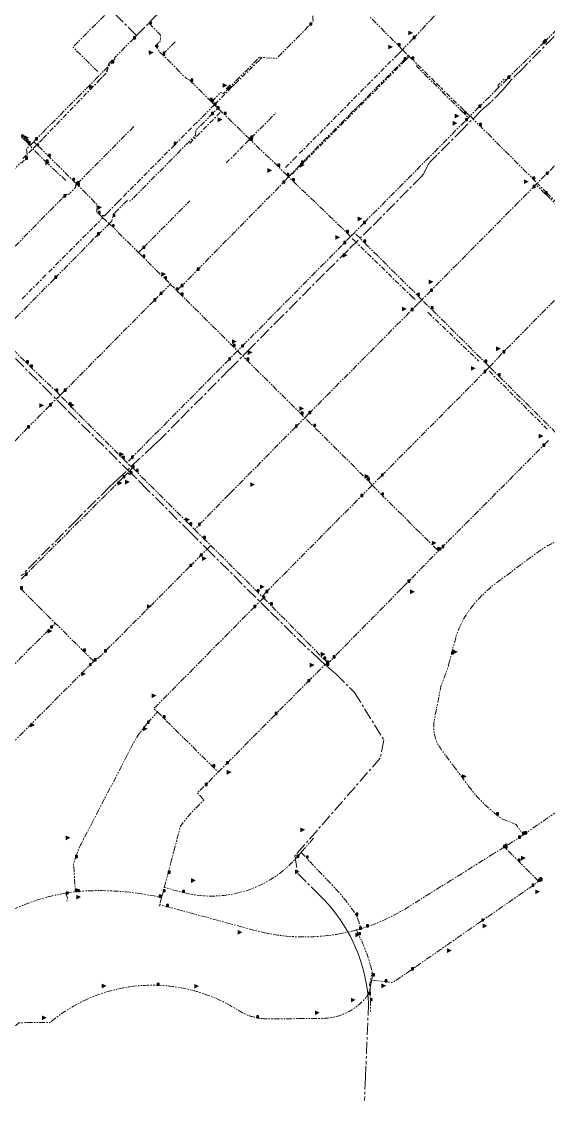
# Model space of a CAD drawing. Header units: millimetres. Extents: x 489358 to 493084, y 5457635 to 5460242.
# Drawn here: x 491272 to 491824, y 5457750 to 5458880 of the extents above; entities that cross this region are included whole.
import ezdxf

# ---------------------------------------------------------------- set-up
doc = ezdxf.new("R2010")
doc.units = ezdxf.units.MM
doc.header["$LTSCALE"] = 10
for name, pattern in [('CENTER', [2, 1.25, -0.25, 0.25, -0.25]), ('DASHDOT', [1, 0.5, -0.25, 0, -0.25]), ('PIPE', [1.305, 0.6, -0.15, 0.15, -0.15, 0.15, -0.105])]:
    doc.linetypes.add(name, pattern=pattern)
for name, color, linetype in [('Abandoned Mains', 10, 'Continuous'), ('Control Valves', 10, 'Continuous'), ('DFPS Mains', 10, 'Continuous'), ('Distribution Mains', 10, 'Continuous'), ('Hydrants', 10, 'Continuous'), ('Transmission Mains', 10, 'Continuous')]:
    doc.layers.add(name, color=color, linetype=linetype)

# ---------------------------------------------------------------- blocks, each defined once
blk = doc.blocks.new('SUPPLYPOINT')
at = {"linetype": 'Continuous'}
h = blk.add_hatch(color=256, dxfattribs=at)
h.paths.add_polyline_path([(0, 3.90525), (0, 0), (3.90525, 0), (3.90525, 3.90525)])
h.paths.add_polyline_path([(3.254375, 1.952625, -1), (0.650875, 1.952625, -1)], flags=16)
blk.add_lwpolyline([(0, 0), (3.90525, 0), (3.90525, 3.90525), (0, 3.90525)], close=True)
blk.add_circle((1.952625, 1.952625), 1.30175)
blk = doc.blocks.new('DAR')
blk.add_solid([(-2.25, 0.34), (-2.24, -0.41), (0, 0)])

msp = doc.modelspace()

# ---------------------------------------------------------------- linework, layer by layer
at = {"layer": 'Abandoned Mains', "color": 40, "linetype": 'DASHDOT', "lineweight": -3, "true_color": 0xffaa00}
for points in [[(491666.034, 5458846.078, 0), (491560.182, 5458739.524, 0)], [(491677.362, 5458843.247, 0), (491673.584, 5458839.428, 0), (491580.19, 5458745.775, 0)], [(491670.281, 5458850.317, 0), (491666.484, 5458846.478, 0), (491666.034, 5458846.078, 0)], [(491362.114, 5458832.31, 0), (491360.377, 5458826.567, 0), (491357.177, 5458823.317, 0)], [(491362.695, 5458834.232, 0), (491363.477, 5458836.817, 0), (491368.549, 5458841.943, 0)], [(491520.946, 5458840.09, 0), (491499.247, 5458818.789, 0)], [(491523.18, 5458842.273, 0), (491521.613, 5458840.741, 0)], [(491686.95, 5458835.202, 0), (491706.466, 5458815.97, 0)], [(491290.311, 5458754.2, 0), (491294.338, 5458758.258, 0), (491351.897, 5458817.837, 0), (491352.724, 5458818.696, 0), (491356.727, 5458822.857, 0), (491357.177, 5458823.317, 0)], [(491474.157, 5458793.794, 0), (491488.579, 5458808.321, 0), (491491.199, 5458810.891, 0), (491495.371, 5458814.986, 0)], [(491499.247, 5458818.789, 0), (491495.371, 5458814.986, 0)], [(491706.466, 5458815.97, 0), (491711.236, 5458811.27, 0)], [(491740.929, 5458781.988, 0), (491736.007, 5458786.841, 0), (491734.927, 5458787.911, 0), (491711.236, 5458811.27, 0)], [(491779.961, 5458819.534, 0), (491771.676, 5458811.28, 0)], [(491479.828, 5458785.158, 0), (491445.489, 5458750.415, 0)], [(491356.28, 5458677.467, 0), (491358.83, 5458677.467, 0), (491361.63, 5458680.267, 0), (491369.789, 5458688.498, 0), (491372.789, 5458691.528, 0), (491378.553, 5458697.341, 0), (491431.978, 5458751.209, 0), (491450.079, 5458769.483, 0)], [(491289.598, 5458753.465, 0), (491288.549, 5458752.426, 0)], [(491288.549, 5458752.426, 0), (491289.481, 5458751.536, 0), (491289.255, 5458750.314, 0)], [(491282.726, 5458746.555, 0), (491278.151, 5458741.937, 0)], [(491286.951, 5458750.815, 0), (491284.134, 5458747.976, 0)], [(491504.051, 5458750.298, 0), (491482.93, 5458729.021, 0)], [(491578.709, 5458744.29, 0), (491567.336, 5458732.89, 0)], [(491276.659, 5458740.431, 0), (491272.929, 5458736.666, 0)], [(491560.182, 5458739.524, 0), (491559.132, 5458738.424, 0), (491545.814, 5458724.916, 0)], [(491565.982, 5458731.524, 0), (491552.717, 5458718.023, 0)], [(491882.12, 5458642.049, 0), (491878.341, 5458645.686, 0), (491876.411, 5458647.596, 0), (491822.09, 5458701.383, 0), (491813.044, 5458710.428, 0)], [(491300.105, 5458617.978, 0), (491347.28, 5458665.417, 0), (491354.854, 5458673.031, 0)], [(491618.095, 5458653.326, 0), (491621.594, 5458649.933, 0)], [(491683.537, 5458589.878, 0), (491681.587, 5458591.768, 0), (491623.03, 5458648.541, 0)], [(491272.295, 5458590.021, 0), (491299.051, 5458616.891, 0)], [(491683.537, 5458589.878, 0), (491684.027, 5458589.398, 0)], [(491697.617, 5458575.849, 0), (491698.187, 5458575.279, 0)], [(491698.187, 5458575.279, 0), (491751.196, 5458524.794, 0)], [(491762.096, 5458514.078, 0), (491823.31, 5458452.992, 0)]]:
    msp.add_polyline3d(points, dxfattribs=at)
at = {"layer": 'DFPS Mains', "color": 5, "linetype": 'CENTER', "lineweight": 5}
msp.add_polyline3d([(491830.147, 5458864.836, 0), (491796.665, 5458831.029, 0), (491784.224, 5458818.548, 0), (491776.646, 5458809.171, 0), (491763.616, 5458796.027, 0), (491753.751, 5458787.531, 0), (491734.577, 5458768.237, 0), (491707.116, 5458740.566, 0), (491699.723, 5458733.117, 0), (491698.808, 5458731.912, 0), (491697.894, 5458730.707, 0), (491697.193, 5458729.29, 0), (491693.852, 5458722.044, 0), (491693.009, 5458720.768, 0), (491692.093, 5458719.565, 0), (491691.175, 5458718.363, 0), (491638.655, 5458665.44, 0), (491614.26, 5458641.255, 0), (491589.057, 5458616.273, 0), (491545.007, 5458571.889, 0), (491512.757, 5458539.398, 0), (491489.723, 5458516.152, 0), (491437.21, 5458463.197, 0), (491416.589, 5458442.399, 0), (491410.371, 5458436.577, 0), (491372.906, 5458401.497, 0), (491363.779, 5458392.951, 0), (491329.645, 5458358.525, 0), (491287.688, 5458316.22, 0), (491271.216, 5458299.614, 0)], dxfattribs=at)
at = {"layer": 'Distribution Mains', "color": 140, "linetype": 'PIPE', "lineweight": 5, "true_color": 0x00aaff, "flags": 128}
for points in [[(491682.355, 5458862.667), (491685.175, 5458865.699), (491700.085, 5458881.729), (491705.035, 5458886.72), (491734.235, 5458916.172), (491740.459, 5458922.447), (491740.952, 5458922.944), (491743.846, 5458925.862), (491749.026, 5458931.082), (491759.756, 5458941.903), (491779.722, 5458962.026), (491780.537, 5458962.848)], [(491338.776, 5458914.566), (491362.575, 5458890.967), (491325.609, 5458853.778), (491351.527, 5458828.017)], [(491586.241, 5458908.419), (491577.895, 5458900.046), (491576.13, 5458898.275), (491576.58, 5458892.365), (491577.178, 5458884.567), (491577.48, 5458880.625), (491575.655, 5458878.775), (491573.83, 5458876.925), (491552.22, 5458855.124), (491539.13, 5458841.924), (491521.079, 5458843.158)], [(491851.54, 5458890.787), (491821.304, 5458860.687)], [(491405.03, 5458878.813), (491405.825, 5458878.018), (491417.075, 5458866.918), (491417.376, 5458860.218), (491411.776, 5458854.618), (491412.626, 5458853.718), (491414.191, 5458852.233), (491414.826, 5458851.618), (491415.476, 5458849.668), (491419.406, 5458845.788)], [(491670.984, 5458851.028), (491666.647, 5458855.325), (491664.524, 5458857.445), (491657.97, 5458864.043), (491637.433, 5458884.717)], [(491389.516, 5458863.13), (491388.953, 5458862.561), (491386.406, 5458859.988), (491369.211, 5458842.612)], [(491419.406, 5458845.788), (491419.996, 5458846.389), (491433.076, 5458859.619)], [(491682.355, 5458862.667), (491670.984, 5458851.028)], [(491819.82, 5458859.21), (491818.616, 5458858.011), (491813.949, 5458853.364), (491784.778, 5458824.333), (491781.59, 5458821.157), (491780.315, 5458819.887)], [(491821.304, 5458860.687), (491820.175, 5458859.563), (491819.82, 5458859.21)], [(491284.661, 5458754.624), (491285.611, 5458755.866), (491286.28, 5458756.54), (491326.073, 5458796.65), (491344.531, 5458815.255), (491350.019, 5458820.787), (491366.272, 5458837.17), (491366.976, 5458837.879), (491367.888, 5458839.792), (491369.296, 5458841.212), (491369.211, 5458842.612)], [(491419.406, 5458845.788), (491420.026, 5458845.169)], [(491447.627, 5458819.419), (491444.427, 5458820.919), (491420.026, 5458845.169)], [(491487.19, 5458809.024), (491489.726, 5458811.579), (491519.81, 5458841.881), (491521.079, 5458843.158)], [(491551.602, 5458717.69), (491565.274, 5458732.261), (491565.98, 5458732.828), (491578.729, 5458745.817), (491672.623, 5458840.361), (491677.192, 5458844.822)], [(491670.984, 5458851.028), (491677.192, 5458844.822)], [(491677.192, 5458844.822), (491678.06, 5458843.953), (491680.885, 5458841.178), (491686.236, 5458835.905), (491685.969, 5458833.508), (491733.428, 5458786.419), (491734.442, 5458785.413), (491735.79, 5458784.075), (491740.136, 5458779.763)], [(491771.322, 5458810.927), (491771.303, 5458813.759), (491777.991, 5458820.5), (491780.315, 5458819.887)], [(491921.793, 5458821.488), (491902.303, 5458801.832), (491891.321, 5458790.757), (491886.628, 5458786.02), (491882.741, 5458782.097), (491853.38, 5458752.485), (491821.64, 5458720.484), (491812.767, 5458711.564)], [(491470.761, 5458796.453), (491469.478, 5458797.72), (491460.189, 5458806.944), (491450.667, 5458816.4), (491449.187, 5458817.869), (491447.627, 5458819.419)], [(491470.761, 5458796.453), (491480.413, 5458806.172), (491483.385, 5458805.192), (491487.19, 5458809.024)], [(491490.494, 5458814.34), (491489.367, 5458813.204), (491486.197, 5458810.011), (491487.19, 5458809.024)], [(491771.322, 5458810.927), (491770.614, 5458810.221), (491765.818, 5458805.442), (491751.137, 5458790.832)], [(491363.583, 5458668.738), (491366.246, 5458671.422), (491367.569, 5458676.59), (491368.408, 5458678.997), (491372.141, 5458682.76), (491376.366, 5458687.02), (491379.465, 5458690.143), (491381.226, 5458691.918), (491381.93, 5458692.628), (491385.819, 5458692.573), (491442.481, 5458749.692), (491454.101, 5458761.406), (491454.294, 5458766.428), (491470.914, 5458783.182), (491476.781, 5458789.096), (491477.485, 5458789.806)], [(491451.748, 5458771.14), (491473.527, 5458792.993), (491473.892, 5458793.358)], [(491473.892, 5458793.358), (491470.761, 5458796.453)], [(491477.485, 5458789.806), (491473.892, 5458793.358)], [(491480.999, 5458786.331), (491477.485, 5458789.806)], [(491480.999, 5458786.331), (491480.545, 5458785.882)], [(491510.83, 5458757.122), (491485.951, 5458781.443), (491484.029, 5458783.321), (491480.999, 5458786.331)], [(491751.137, 5458790.832), (491741.911, 5458781.556)], [(491512.13, 5458758.422), (491530.321, 5458776.823), (491538.281, 5458784.873)], [(491630.885, 5458669.726), (491632.125, 5458670.976), (491659.626, 5458698.677), (491670.985, 5458710.119), (491671.635, 5458710.769), (491737.137, 5458776.731), (491739.714, 5458779.337)], [(491740.136, 5458779.763), (491739.714, 5458779.337)], [(491740.136, 5458779.763), (491741.911, 5458781.556)], [(491741.911, 5458781.556), (491751.837, 5458771.631), (491752.313, 5458771.154), (491806.9, 5458716.572), (491807.813, 5458715.659), (491812.339, 5458711.133)], [(491389.234, 5458770.383), (491383.252, 5458764.349), (491330.126, 5458710.747), (491329.469, 5458710.107)], [(491271.6, 5458759.773), (491274.529, 5458756.916), (491275.839, 5458755.606), (491276.479, 5458754.966), (491278.257, 5458752.996)], [(491280.538, 5458750.469), (491280.002, 5458751.063), (491278.727, 5458752.476), (491278.257, 5458752.996)], [(491280.538, 5458750.469), (491284.661, 5458754.624)], [(491284.661, 5458754.624), (491285.371, 5458753.92), (491289.209, 5458750.056)], [(491510.38, 5458756.722), (491509.828, 5458756.117), (491504.755, 5458751.007)], [(491510.38, 5458756.722), (491510.83, 5458757.122)], [(491510.83, 5458757.122), (491511.26, 5458757.582), (491511.68, 5458758.022), (491512.13, 5458758.422)], [(491549.982, 5458719.174), (491545.112, 5458724.204), (491540.432, 5458729.023), (491539.562, 5458729.843), (491511.68, 5458756.272), (491510.83, 5458757.122)], [(491168.805, 5458630.109), (491173.097, 5458634.432), (491183.171, 5458644.581), (491184.792, 5458646.213), (491196.983, 5458658.488), (491206.634, 5458668.211), (491216.638, 5458678.29), (491219.174, 5458680.845), (491251.662, 5458713.577), (491252.579, 5458714.498), (491254.831, 5458716.771), (491270.396, 5458732.46), (491271.951, 5458732.608), (491273.856, 5458734.521), (491275.76, 5458736.436), (491277.593, 5458738.279), (491276.997, 5458747.323), (491280.538, 5458750.469)], [(491318.159, 5458713.887), (491297.479, 5458733.266), (491283.429, 5458747.266), (491280.538, 5458750.469)], [(491289.209, 5458750.056), (491290.738, 5458748.539), (491300.029, 5458739.316), (491304.149, 5458735.236), (491321.515, 5458718.004), (491322.225, 5458717.3), (491325.346, 5458714.201), (491329.469, 5458710.107)], [(491549.982, 5458719.174), (491551.602, 5458717.69)], [(491329.469, 5458710.107), (491329.012, 5458709.649), (491328.179, 5458708.817), (491328.399, 5458706.867), (491327.119, 5458705.577), (491321.069, 5458699.567), (491318.699, 5458699.337), (491315.92, 5458696.777), (491313.76, 5458694.787)], [(491352.18, 5458679.367), (491351.08, 5458680.037), (491350.43, 5458680.677), (491350.83, 5458688.867), (491330.546, 5458709.04), (491329.469, 5458710.107)], [(491550.592, 5458716.67), (491545.682, 5458711.373), (491530.802, 5458696.243), (491494.167, 5458659.004), (491488.702, 5458653.442), (491456.077, 5458620.291), (491455.586, 5458619.792), (491439.081, 5458603.02)], [(491550.592, 5458716.67), (491551.602, 5458717.69)], [(491616.614, 5458655.258), (491612.284, 5458659.525), (491611.394, 5458660.375), (491594.934, 5458676.215), (491555.832, 5458713.824), (491552.016, 5458717.31), (491551.602, 5458717.69)], [(491810.868, 5458709.645), (491808.039, 5458706.783), (491790.466, 5458689.071), (491786.802, 5458685.375), (491767.728, 5458666.131), (491760.628, 5458658.981), (491737.636, 5458635.793), (491706.757, 5458604.649), (491700.337, 5458598.179), (491692.609, 5458590.38)], [(491810.868, 5458709.645), (491812.339, 5458711.133)], [(491820.734, 5458700.02), (491810.868, 5458709.645)], [(491812.767, 5458711.564), (491812.339, 5458711.133)], [(491881.308, 5458639.848), (491876.912, 5458644.203), (491874.213, 5458646.878), (491820.734, 5458700.02)], [(491209.833, 5458589.415), (491210.503, 5458590.085), (491222.042, 5458601.795), (491241.934, 5458621.969), (491248.132, 5458628.255), (491257.122, 5458637.366), (491274.892, 5458655.382), (491285.847, 5458666.489), (491292.341, 5458673.071), (491313.76, 5458694.787)], [(491399.48, 5458643.619), (491426.1, 5458670.49), (491428.44, 5458672.85), (491429.31, 5458673.73), (491447.985, 5458692.584)], [(491355.29, 5458676.467), (491352.18, 5458679.367)], [(491355.29, 5458676.467), (491355.642, 5458676.823)], [(491356.84, 5458675.017), (491355.29, 5458676.467)], [(491355.522, 5458673.703), (491356.84, 5458675.017)], [(491356.84, 5458675.017), (491361.753, 5458670.442), (491363.583, 5458668.738)], [(491351.276, 5458657.014), (491351.98, 5458657.724), (491352.791, 5458658.187), (491353.495, 5458658.898), (491354.306, 5458659.361), (491363.583, 5458668.738)], [(491363.583, 5458668.738), (491364.681, 5458667.715), (491366.88, 5458665.667), (491390.868, 5458641.876), (491391.53, 5458641.219), (491394.33, 5458638.419)], [(491630.885, 5458669.726), (491630.185, 5458669.026), (491620.598, 5458659.305)], [(491306.643, 5458611.564), (491334.102, 5458639.259), (491335.51, 5458640.679), (491350.237, 5458655.938)], [(491350.237, 5458655.938), (491351.276, 5458657.014)], [(491351.356, 5458654.821), (491350.237, 5458655.938)], [(491616.614, 5458655.258), (491609.535, 5458648.075), (491586.804, 5458625.095), (491545.502, 5458583.327), (491544.645, 5458582.46), (491544.002, 5458581.81), (491506.973, 5458544.364), (491502.234, 5458539.572), (491498.134, 5458535.472)], [(491620.598, 5458659.305), (491616.614, 5458655.258)], [(491691.358, 5458589.055), (491686.786, 5458593.593), (491630.512, 5458649.452), (491620.598, 5458659.305)], [(491394.33, 5458638.419), (491398.83, 5458642.969), (491399.48, 5458643.619)], [(491394.33, 5458638.419), (491399.08, 5458633.719), (491420.051, 5458612.879), (491421.781, 5458611.169), (491427.631, 5458605.37)], [(491762.233, 5458518.708), (491776.239, 5458533.581), (491777.329, 5458534.681), (491789.08, 5458546.581), (491844.34, 5458602.524), (491877.491, 5458636.076), (491877.991, 5458636.586)], [(491305.728, 5458610.64), (491278.312, 5458582.95), (491254.954, 5458559.78), (491251.476, 5458556.328), (491250.983, 5458555.831), (491250.498, 5458553.494), (491250.156, 5458552.846), (491248.448, 5458551.138)], [(491305.728, 5458610.64), (491306.643, 5458611.564)], [(491417.131, 5458594.769), (491427.631, 5458605.37)], [(491427.631, 5458605.37), (491428.201, 5458605.94)], [(491427.631, 5458605.37), (491433.731, 5458599.32), (491434.581, 5458598.47)], [(491410.659, 5458588.242), (491417.131, 5458594.769)], [(491434.581, 5458598.47), (491439.081, 5458603.02)], [(491434.581, 5458598.47), (491439.131, 5458593.97), (491485.615, 5458547.871), (491490.174, 5458543.349), (491492.734, 5458540.812), (491493.584, 5458539.972), (491498.134, 5458535.472)], [(491410.096, 5458587.674), (491398.231, 5458575.709), (491395.071, 5458572.519), (491320.56, 5458497.378), (491316.434, 5458493.218)], [(491410.096, 5458587.674), (491410.659, 5458588.242)], [(491572.936, 5458469.775), (491575.164, 5458472.018), (491631.476, 5458528.707), (491643.716, 5458541.037), (491663.039, 5458560.498), (491678.717, 5458576.288), (491680.237, 5458577.828), (491687.756, 5458585.397)], [(491691.358, 5458589.055), (491687.756, 5458585.397)], [(491692.609, 5458590.38), (491691.358, 5458589.055)], [(491762.233, 5458518.708), (491757.329, 5458523.593), (491755.6, 5458525.31), (491701.073, 5458579.446), (491691.358, 5458589.055)], [(491312.134, 5458488.868), (491307.584, 5458493.367), (491304.798, 5458496.031), (491281.184, 5458518.616), (491277.933, 5458521.866), (491276.833, 5458522.916), (491258.483, 5458541.156), (491253.125, 5458546.486), (491250.933, 5458548.666), (491248.448, 5458551.138)], [(491498.134, 5458535.472), (491488.873, 5458526.165), (491468.297, 5458505.403), (491443.633, 5458480.51), (491438.953, 5458475.79), (491438.513, 5458475.35), (491410.103, 5458446.685), (491386.835, 5458423.169), (491382.135, 5458418.419)], [(491498.134, 5458535.472), (491507.834, 5458525.772), (491521.735, 5458511.969), (491547.064, 5458486.82), (491563.436, 5458470.564), (491564.736, 5458469.274), (491568.636, 5458465.425)], [(491759.261, 5458515.602), (491756.489, 5458512.78), (491738.439, 5458494.62), (491729.217, 5458485.339), (491705.568, 5458461.539), (491702.129, 5458458.078), (491701.354, 5458457.297), (491683.689, 5458439.518)], [(491762.233, 5458518.708), (491759.261, 5458515.602)], [(491831.928, 5458449.59), (491827.822, 5458453.662), (491771.579, 5458509.445), (491762.233, 5458518.708)], [(491316.434, 5458493.218), (491312.134, 5458488.868)], [(491312.134, 5458488.868), (491301.564, 5458478.657)], [(491382.135, 5458418.419), (491377.585, 5458422.919), (491376.295, 5458424.219), (491373.695, 5458426.819), (491324.634, 5458475.908), (491321.584, 5458478.968), (491312.134, 5458488.868)], [(491300.914, 5458478.027), (491298.354, 5458475.387), (491284.034, 5458460.867)], [(491300.914, 5458478.027), (491301.564, 5458478.657)], [(491568.636, 5458465.425), (491572.936, 5458469.775)], [(491200.75, 5458376.275), (491201.689, 5458377.242), (491202.662, 5458378.23), (491261.109, 5458437.581), (491261.671, 5458438.152), (491277.709, 5458454.442), (491278.06, 5458454.799), (491284.034, 5458460.867)], [(491558.736, 5458455.474), (491568.636, 5458465.425)], [(491639.388, 5458394.926), (491634.469, 5458400.088), (491633.468, 5458401.096), (491632.205, 5458402.35), (491588.544, 5458445.688), (491580.276, 5458453.895), (491577.936, 5458456.225), (491568.636, 5458465.425)], [(491490.686, 5458386.592), (491508.016, 5458404.143), (491538.376, 5458434.874), (491542.775, 5458439.325), (491558.736, 5458455.474)], [(491648.838, 5458404.427), (491650.714, 5458406.316), (491681.939, 5458437.748), (491683.689, 5458439.518)], [(491709.44, 5458326.528), (491712.44, 5458329.528), (491717.197, 5458334.293), (491718.68, 5458335.778), (491722.12, 5458339.239), (491745.56, 5458362.749), (491771.369, 5458388.64), (491772.019, 5458389.29), (491788.32, 5458405.651), (491793.91, 5458411.251), (491794.54, 5458411.881), (491798.22, 5458415.581), (491799.72, 5458417.091), (491804.68, 5458422.081), (491818.19, 5458435.682), (491823.714, 5458441.295), (491824.39, 5458441.982)], [(491388.235, 5458412.819), (491387.735, 5458413.319), (491382.135, 5458418.419)], [(491378.085, 5458402.669), (491372.045, 5458396.648), (491323.129, 5458347.944), (491322.659, 5458347.476), (491322.266, 5458347.084), (491319.076, 5458343.908), (491278.039, 5458303.057), (491275.593, 5458300.622)], [(491383.085, 5458407.669), (491378.085, 5458402.669)], [(491388.235, 5458412.819), (491383.085, 5458407.669)], [(491383.085, 5458407.669), (491384.785, 5458405.919), (491385.515, 5458406.679), (491386.235, 5458407.419)], [(491388.235, 5458412.819), (491392.035, 5458409.019), (491401.565, 5458399.539), (491445.436, 5458355.96), (491448.236, 5458353.17), (491453.036, 5458348.421)], [(491648.838, 5458404.427), (491647.338, 5458402.917), (491639.388, 5458394.926)], [(491639.388, 5458394.926), (491629.278, 5458384.726), (491627.488, 5458382.926)], [(491707.689, 5458326.928), (491703.559, 5458330.988), (491700.538, 5458333.965), (491663.999, 5458369.977), (491650.786, 5458383.001), (491649.238, 5458384.527), (491639.388, 5458394.926)], [(491488.766, 5458384.642), (491460.076, 5458355.591), (491457.086, 5458352.571), (491453.036, 5458348.421)], [(491488.766, 5458384.642), (491489.606, 5458385.502), (491490.036, 5458385.942), (491490.686, 5458386.592)], [(491527.788, 5458282.323), (491530.168, 5458284.733), (491549.66, 5458304.408), (491569.857, 5458324.794), (491590.988, 5458346.115), (491598.928, 5458354.125), (491607.618, 5458362.885), (491608.268, 5458363.535), (491623.87, 5458379.276), (491627.488, 5458382.926)], [(491453.036, 5458348.421), (491462.537, 5458338.971), (491466.647, 5458334.911), (491470.037, 5458331.572)], [(491929.591, 5458343.684), (491928.593, 5458343.687), (491914.891, 5458343.734), (491890.041, 5458345.883), (491882.643, 5458346.553), (491877.891, 5458346.983), (491875.751, 5458346.883), (491873.621, 5458346.753), (491871.481, 5458346.583), (491869.351, 5458346.373), (491867.231, 5458346.123), (491865.111, 5458345.832), (491862.991, 5458345.512), (491860.881, 5458345.142), (491860.336, 5458345.038), (491858.781, 5458344.742), (491856.691, 5458344.302), (491854.601, 5458343.832), (491852.521, 5458343.312), (491850.461, 5458342.762), (491848.401, 5458342.172), (491846.351, 5458341.552), (491844.321, 5458340.892), (491842.301, 5458340.192), (491840.29, 5458339.452), (491838.29, 5458338.682), (491837.02, 5458338.132), (491835.76, 5458337.572), (491834.51, 5458337.002), (491833.26, 5458336.422), (491832.01, 5458335.832), (491830.77, 5458335.221), (491829.54, 5458334.611), (491828.31, 5458333.981), (491827.09, 5458333.351), (491825.87, 5458332.701), (491824.66, 5458332.041), (491823.45, 5458331.371), (491822.25, 5458330.691), (491821.06, 5458330.001), (491819.87, 5458329.291), (491818.69, 5458328.581), (491817.52, 5458327.861), (491816.35, 5458327.121), (491815.19, 5458326.381), (491765.19, 5458289.179), (491764.16, 5458288.289), (491763.14, 5458287.389), (491762.12, 5458286.489), (491761.11, 5458285.579), (491760.1, 5458284.659), (491759.1, 5458283.729), (491758.11, 5458282.799), (491757.12, 5458281.859), (491756.14, 5458280.919), (491755.17, 5458279.969), (491754.2, 5458279.009), (491753.24, 5458278.049), (491752.28, 5458277.079), (491751.34, 5458276.099), (491750.39, 5458275.119), (491749.46, 5458274.129), (491748.53, 5458273.139), (491747.61, 5458272.139), (491746.69, 5458271.129), (491745.29, 5458269.439), (491743.92, 5458267.719), (491742.59, 5458265.979), (491741.3, 5458264.199), (491740.04, 5458262.399), (491738.83, 5458260.569), (491737.65, 5458258.709), (491736.51, 5458256.829), (491735.42, 5458254.928), (491734.36, 5458252.998), (491733.35, 5458251.058), (491732.38, 5458249.088), (491731.45, 5458247.098), (491730.56, 5458245.088), (491729.72, 5458243.058), (491728.92, 5458241.008), (491728.17, 5458238.948), (491727.46, 5458236.868), (491726.79, 5458234.778), (491723.36, 5458221.708), (491722.35, 5458217.868), (491718.29, 5458202.378), (491711.24, 5458183.678), (491704.44, 5458149.177), (491704.16, 5458147.537), (491703.95, 5458145.897), (491703.81, 5458144.247), (491703.73, 5458142.587), (491703.73, 5458140.927), (491703.8, 5458139.267), (491703.93, 5458137.617), (491704.13, 5458135.967), (491704.4, 5458134.337), (491704.74, 5458132.707), (491705.15, 5458131.107), (491705.62, 5458129.517), (491706.16, 5458127.947), (491706.77, 5458126.397), (491707.44, 5458124.877), (491708.17, 5458123.387), (491708.96, 5458121.937), (491709.81, 5458120.507), (491710.72, 5458119.127), (491711.69, 5458117.777), (491734.84, 5458086.787), (491741.09, 5458078.427), (491742.63, 5458076.417), (491744.191, 5458074.427), (491745.791, 5458072.467), (491747.431, 5458070.537), (491749.091, 5458068.637), (491750.791, 5458066.757), (491752.511, 5458064.907), (491754.271, 5458063.087), (491756.061, 5458061.297), (491757.871, 5458059.527), (491759.721, 5458057.797), (491761.591, 5458056.097), (491763.491, 5458054.427), (491765.411, 5458052.787), (491767.371, 5458051.177), (491769.585, 5458049.426), (491771.351, 5458048.057), (491773.381, 5458046.557), (491775.441, 5458045.077)], [(491448.247, 5458309.75), (491459.037, 5458320.571), (491470.037, 5458331.572)], [(491470.037, 5458331.572), (491515.738, 5458286.163), (491518.738, 5458283.173), (491523.738, 5458278.223)], [(491671.605, 5458288.101), (491675.449, 5458292.007), (491676.589, 5458293.167), (491709.44, 5458326.528)], [(491707.689, 5458326.928), (491708.039, 5458326.528), (491709.05, 5458326.868), (491709.44, 5458326.528)], [(491275.593, 5458300.622), (491271.293, 5458296.292)], [(491447.617, 5458309.121), (491414.087, 5458275.509), (491409.517, 5458270.929), (491400.727, 5458262.119), (491358.729, 5458220.018), (491352.039, 5458213.318)], [(491447.617, 5458309.121), (491448.247, 5458309.75)], [(491270.707, 5458286.2), (491272.978, 5458283.948), (491294.719, 5458262.387), (491307.039, 5458250.168)], [(491523.738, 5458278.223), (491527.788, 5458282.323)], [(491523.738, 5458278.223), (491525.248, 5458276.713)], [(491669.361, 5458285.821), (491666.099, 5458282.507), (491640.309, 5458256.326), (491619.649, 5458235.355), (491598.49, 5458213.875), (491592.9, 5458208.265)], [(491671.605, 5458288.101), (491671.018, 5458287.416), (491670.525, 5458286.92), (491670.102, 5458286.495), (491669.361, 5458285.821)], [(491525.248, 5458276.713), (491524.643, 5458276.102), (491523.528, 5458274.983), (491523.088, 5458274.533), (491515.278, 5458266.633), (491498.848, 5458250.032), (491422.919, 5458173.36), (491415.829, 5458166.2), (491415.409, 5458165.78), (491413.899, 5458164.25), (491412.619, 5458162.95), (491411.539, 5458161.87), (491410.269, 5458160.58), (491412.359, 5458158.81), (491412.799, 5458158.39), (491414.089, 5458157.12)], [(491525.248, 5458276.713), (491532.589, 5458269.423), (491533.679, 5458268.323), (491551.629, 5458250.104), (491578.5, 5458222.824), (491586.93, 5458214.254), (491588.59, 5458212.574), (491592, 5458209.165)], [(491195.041, 5458137.866), (491200.391, 5458143.266), (491207.951, 5458150.846), (491213.235, 5458156.137), (491213.969, 5458156.872), (491224.29, 5458167.206), (491231.343, 5458174.273), (491231.761, 5458174.692), (491232.185, 5458175.116), (491239.8, 5458182.747), (491245.02, 5458187.977), (491269.21, 5458212.217), (491271.07, 5458214.077), (491301.439, 5458244.507), (491302.089, 5458245.167), (491307.039, 5458250.168)], [(491347.289, 5458210.218), (491336.639, 5458220.768), (491327.549, 5458229.788), (491307.039, 5458250.168)], [(491347.289, 5458210.218), (491342.739, 5458205.718), (491337.19, 5458200.118), (491336.64, 5458199.558), (491330.333, 5458193.211), (491307.61, 5458170.388), (491283.321, 5458145.977), (491265.441, 5458128.007), (491256.841, 5458119.357), (491255.971, 5458118.477), (491240.741, 5458103.167), (491235.392, 5458097.717)], [(491347.289, 5458210.218), (491347.889, 5458210.868), (491349.689, 5458212.668), (491352.039, 5458213.318)], [(491571.931, 5458188.935), (491590.89, 5458207.925)], [(491590.89, 5458207.925), (491591.29, 5458208.465), (491592, 5458209.165)], [(491590.89, 5458207.925), (491591.79, 5458206.375), (491591.14, 5458205.725)], [(491592, 5458209.165), (491592.9, 5458208.265)], [(491592.9, 5458208.265), (491593.34, 5458207.825)], [(491477.84, 5458094.071), (491484.78, 5458101.051), (491486.69, 5458102.972), (491488.714, 5458105.012), (491489.277, 5458105.58), (491489.84, 5458106.148), (491537.697, 5458154.411), (491571.367, 5458188.367)], [(491571.367, 5458188.367), (491571.931, 5458188.935)], [(492016.791, 5458178.735), (492013.2, 5458176.505), (492007.61, 5458172.985), (492002.05, 5458169.425), (491996.51, 5458165.825), (491990.99, 5458162.184), (491985.5, 5458158.504), (491980.04, 5458154.794), (491974.6, 5458151.044), (491969.18, 5458147.254), (491963.79, 5458143.434), (491958.43, 5458139.563), (491953.101, 5458135.673), (491950.091, 5458133.433), (491947.781, 5458131.733), (491890.84, 5458089.281), (491876.64, 5458083.031), (491799.431, 5458029.588), (491797.681, 5458028.378)], [(491403.59, 5458145.37), (491414.089, 5458157.12)], [(491414.089, 5458157.12), (491420.189, 5458151.12), (491422.589, 5458148.75), (491437.662, 5458133.835), (491472.19, 5458099.671), (491477.84, 5458094.071)], [(491403.59, 5458145.37), (491402.72, 5458144.37), (491401.86, 5458143.37), (491400.83, 5458142.11), (491400.19, 5458141.33), (491399.87, 5458140.93), (491398.55, 5458139.25), (491397.76, 5458138.2), (491396.97, 5458137.13), (491396.2, 5458136.06), (491395.44, 5458134.98), (491394.7, 5458133.89), (491393.96, 5458132.79), (491393.24, 5458131.68), (491392.948, 5458131.224), (491392.531, 5458130.57), (491391.841, 5458129.44), (491391.161, 5458128.31), (491390.491, 5458127.17), (491389.831, 5458126.02), (491389.191, 5458124.87), (491352.962, 5458055.119), (491334.608, 5458019.871)], [(491421.293, 5457973.219), (491425.293, 5457988.269), (491438.242, 5458037.47), (491447.242, 5458049.071), (491463.091, 5458065.021), (491455.991, 5458072.071), (491464.09, 5458080.221), (491477.84, 5458094.071)], [(491775.441, 5458045.077), (491790.191, 5458039.178), (491797.181, 5458029.108), (491797.681, 5458028.378)], [(491334.608, 5458019.871), (491334.013, 5458018.649), (491333.603, 5458017.819), (491333.193, 5458016.989), (491332.793, 5458016.159), (491332.403, 5458015.319), (491332.013, 5458014.479), (491331.643, 5458013.629), (491331.273, 5458012.779), (491330.913, 5458011.929), (491330.563, 5458011.069), (491330.223, 5458010.209), (491329.883, 5458009.349), (491329.563, 5458008.479), (491329.243, 5458007.609), (491328.933, 5458006.739), (491328.633, 5458005.859), (491328.243, 5458004.619), (491326.143, 5457997.819), (491328.043, 5457969.518), (491328.093, 5457968.668)], [(491565.292, 5458010.672), (491578.341, 5458025.573)], [(491797.681, 5458028.378), (491792.691, 5458024.928), (491778.66, 5458016.172), (491777.789, 5458015.629)], [(491564.692, 5458009.972), (491560.242, 5458004.922), (491557.142, 5458001.372), (491552.652, 5457996.852), (491547.912, 5457992.582), (491542.962, 5457988.572), (491537.802, 5457984.832), (491532.442, 5457981.382), (491526.912, 5457978.222), (491521.212, 5457975.362), (491515.372, 5457972.812), (491509.402, 5457970.581), (491503.312, 5457968.681), (491497.142, 5457967.101), (491490.892, 5457965.861), (491484.582, 5457964.961), (491479.054, 5457964.473), (491478.233, 5457964.401), (491471.863, 5457964.181), (491465.493, 5457964.311), (491459.133, 5457964.78), (491452.813, 5457965.59), (491450.996, 5457965.923), (491446.543, 5457966.74), (491440.343, 5457968.22), (491421.293, 5457973.219)], [(491565.292, 5458010.672), (491564.692, 5458009.972)], [(491564.692, 5458009.972), (491570.232, 5458004.153), (491573.79, 5458000.424), (491588.762, 5457984.733), (491599.542, 5457973.423), (491600.942, 5457971.934), (491602.322, 5457970.424), (491603.692, 5457968.904), (491605.042, 5457967.364), (491606.382, 5457965.814), (491607.692, 5457964.254), (491609.002, 5457962.674), (491610.292, 5457961.084), (491611.562, 5457959.484), (491612.812, 5457957.874), (491614.052, 5457956.244), (491615.272, 5457954.604), (491616.482, 5457952.944), (491617.662, 5457951.284), (491618.832, 5457949.604), (491619.992, 5457947.914), (491621.122, 5457946.214), (491622.362, 5457944.304), (491623.342, 5457942.774), (491627.743, 5457930.124)], [(491777.789, 5458015.629), (491776.918, 5458015.085), (491675.792, 5457951.975), (491672.432, 5457949.925), (491669.022, 5457947.935), (491665.582, 5457946.015), (491662.102, 5457944.165), (491658.592, 5457942.385), (491655.042, 5457940.665), (491651.462, 5457939.025), (491647.852, 5457937.445), (491644.212, 5457935.945), (491640.542, 5457934.515), (491636.842, 5457933.155), (491633.422, 5457931.975), (491629.363, 5457930.654), (491627.743, 5457930.124)], [(491813.618, 5457979.864), (491793.483, 5457999.963), (491792.464, 5458000.98), (491779.242, 5458014.178), (491778.661, 5458014.758), (491777.789, 5458015.629)], [(491418.493, 5457962.57), (491420.143, 5457968.869), (491421.293, 5457973.219)], [(491638.685, 5457876.136), (491652.755, 5457874.538), (491654.375, 5457874.354), (491655.656, 5457874.208), (491660.946, 5457873.607), (491680.017, 5457886.82), (491680.428, 5457887.105), (491718.397, 5457913.409), (491754.072, 5457938.124), (491755.716, 5457939.263), (491806.804, 5457974.656), (491807.262, 5457974.974), (491809.728, 5457976.682), (491813.618, 5457979.864)], [(491177.39, 5457916.311), (491191.744, 5457922.04), (491193.695, 5457922.818), (491197.655, 5457924.398), (491227.845, 5457936.428), (491272.865, 5457954.378), (491276.845, 5457955.968), (491279.995, 5457957.178), (491283.165, 5457958.328), (491286.355, 5457959.428), (491289.564, 5457960.468), (491292.784, 5457961.468), (491296.024, 5457962.408), (491299.283, 5457963.288), (491300.62, 5457963.629), (491301.203, 5457963.778), (491302.543, 5457964.118), (491305.833, 5457964.898), (491309.123, 5457965.618), (491312.433, 5457966.288), (491315.753, 5457966.898), (491318.263, 5457967.318)], [(491318.263, 5457967.318), (491319.073, 5457967.448), (491322.413, 5457967.948), (491325.753, 5457968.398), (491328.093, 5457968.668)], [(491318.263, 5457967.318), (491318.413, 5457966.458), (491318.543, 5457965.668), (491319.843, 5457962.518), (491319.293, 5457958.718)], [(491328.093, 5457968.668), (491329.113, 5457968.788), (491330.563, 5457968.928), (491332.463, 5457969.118), (491333.553, 5457969.208), (491335.823, 5457969.398), (491339.193, 5457969.619), (491343.393, 5457969.779), (491347.593, 5457969.889), (491351.793, 5457969.929), (491356.003, 5457969.919), (491360.203, 5457969.839), (491364.403, 5457969.709), (491368.603, 5457969.519), (491372.793, 5457969.259), (491376.983, 5457968.949), (491381.173, 5457968.579), (491385.353, 5457968.149), (491389.533, 5457967.659), (491393.693, 5457967.109), (491397.853, 5457966.499), (491402.003, 5457965.829), (491406.143, 5457965.099), (491410.273, 5457964.319), (491414.393, 5457963.469), (491416.073, 5457963.099), (491418.493, 5457962.57)], [(491418.493, 5457962.57), (491416.593, 5457955.27)], [(491416.593, 5457955.27), (491416.093, 5457953.52)], [(491416.593, 5457955.27), (491417.443, 5457955.02)], [(491606.443, 5457924.924), (491601.763, 5457924.094), (491597.063, 5457923.364), (491592.353, 5457922.754), (491587.633, 5457922.254), (491586.214, 5457922.137), (491585.218, 5457922.055), (491582.893, 5457921.864), (491578.153, 5457921.583), (491573.403, 5457921.413), (491568.643, 5457921.353), (491563.893, 5457921.403), (491559.143, 5457921.573), (491554.403, 5457921.843), (491549.663, 5457922.233), (491544.943, 5457922.733), (491540.223, 5457923.343), (491535.523, 5457924.052), (491530.843, 5457924.882), (491526.193, 5457925.822), (491521.553, 5457926.872), (491516.942, 5457928.022), (491504.193, 5457931.481), (491439.963, 5457948.91), (491423.633, 5457953.34), (491417.443, 5457955.02)], [(491622.649, 5457928.683), (491621.803, 5457928.444), (491617.993, 5457927.454), (491614.153, 5457926.534), (491610.313, 5457925.694), (491606.443, 5457924.924)], [(491627.743, 5457930.124), (491625.983, 5457929.634), (491623.923, 5457929.044), (491622.649, 5457928.683)], [(491622.649, 5457928.683), (491625.016, 5457923.812), (491626.411, 5457920.943), (491627.782, 5457917.993), (491629.103, 5457915.015), (491630.371, 5457912.018), (491631.586, 5457908.998), (491632.687, 5457906.118), (491633.858, 5457902.895), (491634.914, 5457899.817), (491635.916, 5457896.719), (491636.863, 5457893.603), (491637.756, 5457890.474), (491638.595, 5457887.326), (491639.377, 5457884.169), (491639.876, 5457881.996), (491639.597, 5457880.625), (491638.885, 5457877.12)], [(491637.497, 5457870.288), (491636.517, 5457870.487), (491638.653, 5457882.965)], [(491336.481, 5457854.348), (491339.055, 5457855.561), (491341.706, 5457856.754), (491344.388, 5457857.904), (491347.085, 5457859.007), (491349.792, 5457860.058), (491352.531, 5457861.066), (491355.278, 5457862.024), (491358.04, 5457862.933), (491360.827, 5457863.798), (491362.504, 5457864.286), (491363.616, 5457864.609), (491366.434, 5457865.376), (491366.835, 5457865.478), (491369.251, 5457866.09), (491372.089, 5457866.757), (491374.931, 5457867.372), (491377.785, 5457867.938), (491380.656, 5457868.456), (491382.291, 5457868.722), (491383.179, 5457868.866), (491383.932, 5457868.981), (491386.405, 5457869.338), (491389.301, 5457869.705), (491392.191, 5457870.02), (491395.093, 5457870.286), (491397.996, 5457870.5), (491400.902, 5457870.663), (491403.811, 5457870.776), (491406.728, 5457870.838), (491409.631, 5457870.85), (491412.546, 5457870.81), (491413.764, 5457870.772), (491415.459, 5457870.72), (491418.368, 5457870.578), (491421.27, 5457870.388), (491424.169, 5457870.145), (491426.426, 5457869.916), (491427.07, 5457869.851), (491429.961, 5457869.508), (491432.849, 5457869.113), (491435.723, 5457868.67), (491438.589, 5457868.176), (491441.455, 5457867.63), (491444.305, 5457867.036), (491447.14, 5457866.394), (491449.973, 5457865.698), (491452.787, 5457864.956), (491453.399, 5457864.783), (491455.117, 5457864.298), (491455.899, 5457864.071), (491458.376, 5457863.323), (491461.153, 5457862.434), (491463.907, 5457861.499), (491466.642, 5457860.515), (491469.369, 5457859.48), (491472.072, 5457858.4), (491474.757, 5457857.272), (491477.418, 5457856.099), (491480.067, 5457854.876), (491482.686, 5457853.611), (491485.287, 5457852.299), (491487.858, 5457850.944), (491490.414, 5457849.54), (491492.946, 5457848.092), (491495.265, 5457846.713), (491499.659, 5457844.05), (491500.553, 5457843.514), (491501.414, 5457843.017), (491502.289, 5457842.532), (491503.175, 5457842.061), (491504.071, 5457841.604), (491504.977, 5457841.161), (491505.887, 5457840.738), (491506.805, 5457840.329), (491507.733, 5457839.935), (491508.661, 5457839.56), (491509.6, 5457839.199), (491510.547, 5457838.854), (491511.498, 5457838.526), (491512.451, 5457838.216), (491513.411, 5457837.923), (491514.381, 5457837.644), (491515.35, 5457837.384), (491516.323, 5457837.142), (491517.306, 5457836.914), (491518.607, 5457836.644), (491519.27, 5457836.514), (491520.265, 5457836.338), (491521.259, 5457836.181), (491522.255, 5457836.041), (491523.252, 5457835.919), (491524.248, 5457835.813), (491525.252, 5457835.725), (491526.25, 5457835.655), (491527.263, 5457835.602), (491528.262, 5457835.568), (491529.266, 5457835.549), (491530.273, 5457835.549), (491551.721, 5457835.733), (491558.957, 5457835.795), (491574.611, 5457835.929), (491575.39, 5457835.936), (491584.258, 5457836.012), (491586.096, 5457836.028), (491586.917, 5457836.031), (491587.956, 5457836.053), (491589.002, 5457836.092), (491590.062, 5457836.149), (491591.111, 5457836.226), (491592.154, 5457836.319), (491593.199, 5457836.433), (491594.244, 5457836.563), (491595.289, 5457836.712), (491596.331, 5457836.881), (491597.73, 5457837.138), (491598.395, 5457837.269), (491599.423, 5457837.491), (491600.45, 5457837.73), (491601.473, 5457837.99), (491602.474, 5457838.26), (491603.493, 5457838.554), (491604.498, 5457838.865), (491605.499, 5457839.193), (491606.487, 5457839.536), (491607.483, 5457839.902), (491608.457, 5457840.279), (491609.437, 5457840.677), (491610.4, 5457841.09), (491611.362, 5457841.521), (491612.31, 5457841.965), (491613.259, 5457842.432), (491614.191, 5457842.909), (491615.12, 5457843.406), (491616.04, 5457843.92), (491616.951, 5457844.448), (491617.847, 5457844.99), (491618.741, 5457845.551), (491619.62, 5457846.126), (491620.495, 5457846.719), (491621.347, 5457847.319), (491622.201, 5457847.942), (491623.043, 5457848.581), (491623.865, 5457849.226), (491624.687, 5457849.895), (491625.488, 5457850.571), (491625.866, 5457850.902), (491626.281, 5457851.264), (491627.057, 5457851.967), (491627.829, 5457852.69), (491628.578, 5457853.417), (491629.322, 5457854.164), (491630.054, 5457854.926), (491630.769, 5457855.697), (491631.473, 5457856.483), (491632.156, 5457857.273), (491632.833, 5457858.083), (491633.492, 5457858.901), (491634.139, 5457859.734), (491634.769, 5457860.575), (491635.386, 5457861.428), (491635.825, 5457862.059), (491637.099, 5457868.329)], [(491638.485, 5457875.152), (491637.497, 5457870.288)], [(491638.685, 5457876.136), (491638.485, 5457875.152)], [(491638.885, 5457877.12), (491638.685, 5457876.136)], [(491637.497, 5457870.288), (491637.099, 5457868.329)], [(491637.099, 5457868.329), (491637.353, 5457854.636), (491637.564, 5457843.259)], [(491265.468, 5457828.202), (491268.909, 5457831.555), (491301.473, 5457831.737), (491301.937, 5457832.116), (491304.468, 5457834.182), (491307.123, 5457836.263), (491307.812, 5457836.786), (491309.072, 5457837.743), (491311.419, 5457839.463), (491313.801, 5457841.144), (491316.21, 5457842.783), (491318.643, 5457844.376), (491321.105, 5457845.927), (491323.599, 5457847.439), (491326.114, 5457848.904), (491328.652, 5457850.324), (491331.221, 5457851.702), (491333.811, 5457853.035), (491336.481, 5457854.348)]]:
    msp.add_lwpolyline(points, dxfattribs=at)
at = {"layer": 'Transmission Mains', "color": 176, "linetype": 'CENTER', "lineweight": 9, "true_color": 0x00007e}
for points in [[(491392.201, 5458865.843, 0), (491339.896, 5458918.276, 0), (491312.326, 5458945.916, 0), (491310.376, 5458947.416, 0), (491312.536, 5458953.416, 0)], [(491392.201, 5458865.843, 0), (491405.025, 5458878.808, 0), (491409.105, 5458882.928, 0), (491451.126, 5458925.37, 0), (491458.676, 5458924.77, 0), (491461.4, 5458927.494, 0), (491462.814, 5458928.908, 0)], [(491389.516, 5458863.13, 0), (491392.201, 5458865.843, 0)], [(491601.34, 5458196.825, 0), (491591.07, 5458205.635, 0), (491586.14, 5458209.874, 0), (491584.25, 5458211.674, 0), (491555.889, 5458238.774, 0), (491531.389, 5458262.973, 0), (491470.957, 5458323.032, 0), (491449.086, 5458344.77, 0), (491403.135, 5458390.719, 0), (491390.365, 5458403.339, 0), (491386.245, 5458407.419, 0), (491317.784, 5458475.068, 0), (491302.384, 5458490.317, 0), (491232.133, 5458560.465, 0), (491180.492, 5458612.364, 0), (491162.562, 5458630.384, 0), (491150.582, 5458642.414, 0), (491108.761, 5458684.132, 0)], [(491601.34, 5458196.825, 0), (491620.789, 5458177.525, 0), (491651.54, 5458127.626, 0), (491647.69, 5458108.576, 0), (491581.791, 5458033.373, 0), (491558.092, 5458006.322, 0), (491561.292, 5457987.922, 0), (491583.792, 5457965.473, 0), (491588.552, 5457960.693, 0), (491593.132, 5457955.733, 0), (491597.492, 5457950.594, 0), (491601.652, 5457945.284, 0), (491605.602, 5457939.814, 0), (491609.322, 5457934.184, 0), (491612.823, 5457928.414, 0), (491616.083, 5457922.514, 0), (491619.113, 5457916.484, 0), (491621.893, 5457910.334, 0), (491624.423, 5457904.085, 0), (491626.713, 5457897.735, 0), (491628.733, 5457891.305, 0), (491630.503, 5457884.795, 0), (491632.013, 5457878.215, 0), (491633.263, 5457871.585, 0), (491634.233, 5457864.914, 0), (491634.953, 5457858.204, 0), (491635.393, 5457851.474, 0), (491632.791, 5457787.869, 0)], [(491632.694, 5457786.025, 0), (491632.204, 5457774.125, 0), (491631.215, 5457750.115, 0)]]:
    msp.add_polyline3d(points, dxfattribs=at)

# ---------------------------------------------------------------- block references
at = {"layer": 'Control Valves', "color": 10, "xscale": 0.5121311055616196, "yscale": 0.5121311055845195, "zscale": 100000000}
for p in [(491405.825, 5458878.018), (491573.83, 5458876.925), (491388.953, 5458862.561), (491412.626, 5458853.718), (491666.647, 5458855.325), (491682.328, 5458862.698), (491818.616, 5458858.011), (491819.82, 5458859.21), (491419.976, 5458846.419), (491420.026, 5458845.169), (491680.885, 5458841.178), (491366.272, 5458837.17), (491672.623, 5458840.361), (491449.377, 5458818.069), (491781.59, 5458821.157), (491487.542, 5458809.379), (491469.478, 5458797.72), (491470.969, 5458796.661), (491473.527, 5458792.993), (491476.781, 5458789.096), (491751.137, 5458790.832), (491470.914, 5458783.182), (491484.029, 5458783.321), (491735.79, 5458784.075), (491737.137, 5458776.731), (491751.837, 5458771.631), (491271.743, 5458759.634), (491276.479, 5458754.966), (491278.727, 5458752.476), (491286.28, 5458756.54), (491431.543, 5458751.617), (491510.18, 5458756.472), (491511.68, 5458756.272), (491512.13, 5458758.422), (491300.039, 5458739.316), (491275.76, 5458736.436), (491297.479, 5458733.266), (491540.432, 5458729.023), (491565.274, 5458732.261), (491549.982, 5458719.174), (491821.64, 5458720.484), (491325.346, 5458714.201), (491329.012, 5458709.649), (491330.126, 5458710.747), (491330.546, 5458709.04), (491545.682, 5458711.373), (491555.832, 5458713.824), (491807.789, 5458715.633), (491808.039, 5458706.783), (491315.92, 5458696.797), (491820.734, 5458700.02), (491352.18, 5458679.367), (491367.569, 5458676.59), (491366.88, 5458665.667), (491630.185, 5458669.026), (491351.276, 5458657.014), (491612.284, 5458659.525), (491630.512, 5458649.452), (491398.83, 5458642.969), (491609.535, 5458648.075), (491399.08, 5458633.719), (491455.797, 5458620.005), (491306.643, 5458611.564), (491421.781, 5458611.169), (491417.131, 5458594.769), (491433.731, 5458599.32), (491439.081, 5458603.02), (491439.131, 5458593.97), (491686.781, 5458593.588), (491700.337, 5458598.179), (491410.378, 5458587.958), (491680.237, 5458577.828), (491701.073, 5458579.446), (491493.584, 5458539.972), (491502.234, 5458539.572), (491488.873, 5458526.165), (491507.834, 5458525.772), (491776.239, 5458533.581), (491276.833, 5458522.916), (491281.184, 5458518.616), (491757.329, 5458523.593), (491756.489, 5458512.78), (491771.579, 5458509.445), (491307.584, 5458493.367), (491316.434, 5458493.218), (491321.584, 5458478.968), (491300.914, 5458478.027), (491564.736, 5458469.274), (491572.936, 5458469.775), (491278.06, 5458454.799), (491558.736, 5458455.474), (491577.936, 5458456.225), (491818.19, 5458435.682), (491377.585, 5458422.919), (491386.835, 5458423.169), (491387.735, 5458413.319), (491378.085, 5458402.669), (491385.535, 5458406.669), (491392.035, 5458409.019), (491634.469, 5458400.088), (491648.838, 5458404.427), (491627.488, 5458382.926), (491649.238, 5458384.527), (491448.236, 5458353.17), (491457.086, 5458352.571), (491462.537, 5458338.971), (491707.689, 5458326.928), (491709.05, 5458326.868), (491712.471, 5458329.578), (491448.247, 5458309.75), (491459.037, 5458320.571), (491275.593, 5458300.622), (491676.589, 5458293.177), (491270.707, 5458286.2), (491518.738, 5458283.173), (491524.643, 5458276.102), (491527.788, 5458282.323), (491515.288, 5458266.643), (491532.589, 5458269.423), (491302.089, 5458245.167), (491336.639, 5458220.768), (491358.689, 5458220.068), (491347.889, 5458210.868), (491588.59, 5458212.574), (491591.29, 5458208.475), (491598.49, 5458213.875), (491722.34, 5458217.878), (491342.739, 5458205.718), (491591.84, 5458206.325), (491571.931, 5458188.935), (491420.189, 5458151.12), (491537.697, 5458154.411), (491403.59, 5458145.37), (491472.19, 5458099.671), (491486.69, 5458102.972), (491464.09, 5458080.221), (491769.585, 5458049.426), (491797.191, 5458029.128), (491799.441, 5458029.578), (491778.66, 5458016.172), (491792.691, 5458024.928), (491328.243, 5458004.619), (491560.242, 5458004.922), (491570.232, 5458004.153), (491776.918, 5458015.085), (491778.661, 5458014.758), (491792.464, 5458000.98), (491425.293, 5457988.269), (491806.804, 5457974.656), (491813.618, 5457979.864), (491814.971, 5457981.349), (491815.41, 5457980.619), (491318.393, 5457966.468), (491328.043, 5457969.518), (491330.563, 5457968.928), (491416.093, 5457963.219), (491420.143, 5457968.869), (491440.343, 5457968.22), (491423.643, 5457953.37), (491622.292, 5457944.274), (491754.072, 5457938.124), (491625.993, 5457929.624), (491633.442, 5457931.925), (491625.016, 5457923.812), (491639.597, 5457880.625), (491680.428, 5457887.105), (491413.764, 5457870.772), (491652.755, 5457874.538), (491635.368, 5457861.403), (491637.353, 5457854.636), (491518.215, 5457836.722)]:
    msp.add_blockref('SUPPLYPOINT', p, dxfattribs=at)
at = {"layer": 'Hydrants', "color": 1, "xscale": 2.217371762314368, "yscale": 6.667291191439385}
for p in [(491682.035, 5458868.779), (491661.074, 5458853.995), (491410.076, 5458848.118), (491347.371, 5458812.438), (491487.527, 5458813.764), (491482.359, 5458777.822), (491728.688, 5458774.08), (491730.792, 5458781.713), (491279.279, 5458759.066), (491301.569, 5458732.646), (491568.604, 5458730.22), (491534.431, 5458724.673), (491803.25, 5458712.872), (491356.01, 5458685.877), (491629.085, 5458673.976), (491605.584, 5458654.525), (491613.438, 5458635.731), (491423.081, 5458615.919), (491703.487, 5458607.879), (491675.487, 5458579.528), (491497.234, 5458545.372), (491774.089, 5458537.881), (491513.851, 5458533.971), (491747.662, 5458517.305), (491327.434, 5458478.718), (491295.334, 5458478.417), (491567.936, 5458475.125), (491818.778, 5458446.27), (491379.285, 5458427.269), (491636.488, 5458404.126), (491377.399, 5458397.034), (491385.235, 5458398.169), (491516.316, 5458395.423), (491448.236, 5458358.77), (491706.789, 5458334.278), (491465.937, 5458318.021), (491526.488, 5458288.373), (491683.989, 5458283.227), (491408.087, 5458267.719), (491304.039, 5458241.967), (491728.99, 5458220.228), (491590.34, 5458217.725), (491339.19, 5458197.018), (491578.84, 5458206.374), (491413.149, 5458174.33), (491285.741, 5458143.567), (491403.89, 5458139.59), (491491.804, 5458094.067), (491738.39, 5458089.677), (491568.991, 5458033.772), (491322.917, 5458025.403), (491800.34, 5458004.166), (491563.211, 5457989.838), (491454.413, 5457980.697), (491334.043, 5457963.319), (491815.134, 5457968.879), (491503.087, 5457926.379), (491759.984, 5457933.103), (491626.564, 5457923.669), (491722.664, 5457907.249), (491360.801, 5457870.141), (491457.66, 5457869.909), (491653.924, 5457870.379), (491621.854, 5457855.493), (491298.082, 5457836.839), (491584.206, 5457842.102)]:
    msp.add_blockref('DAR', p, dxfattribs=at)

doc.saveas('drawing.dxf')
